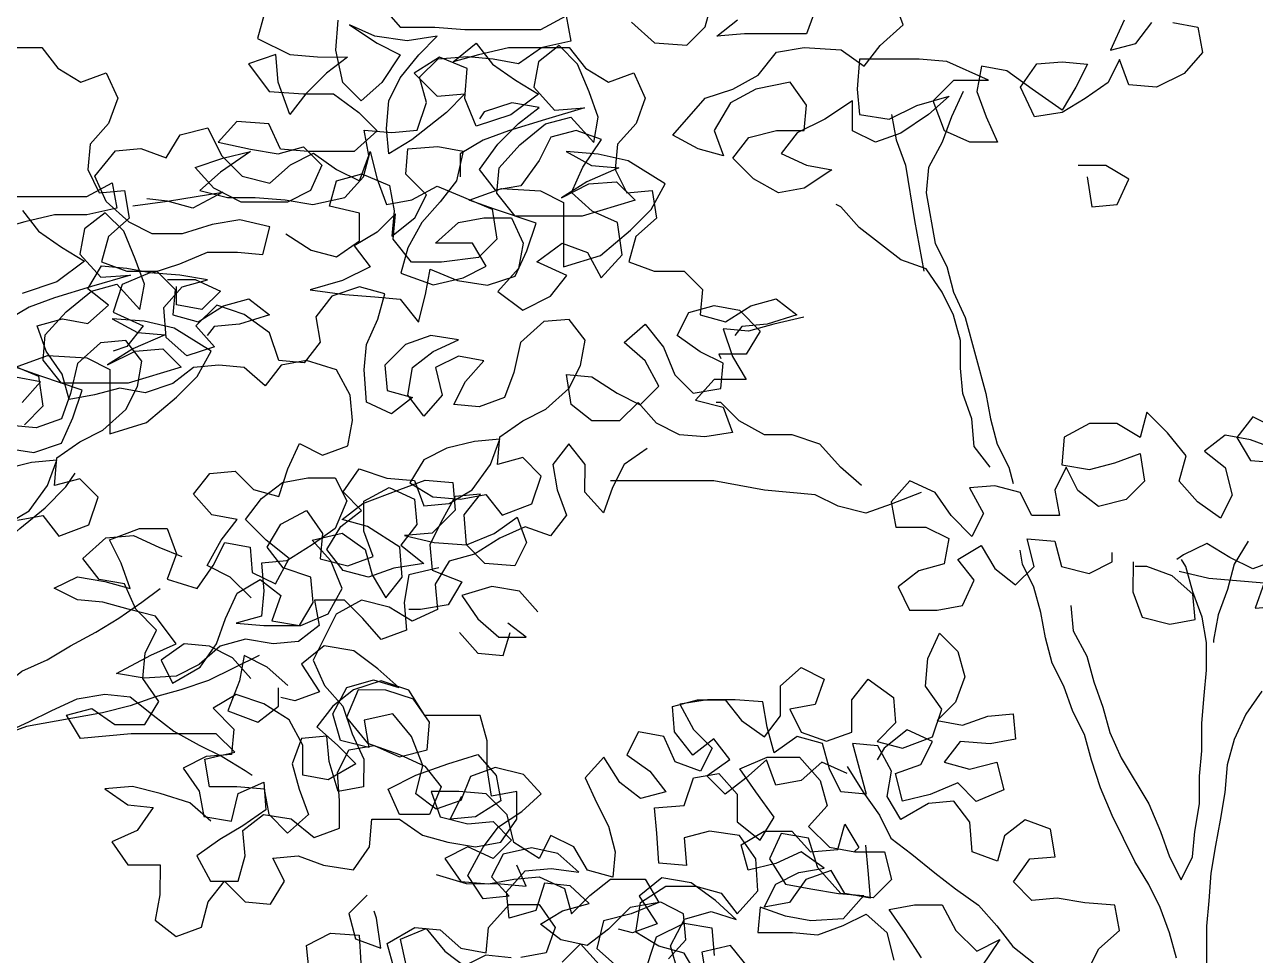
# Model space of a CAD drawing. Header units: inches. Extents: x 350994 to 353538, y 1581369 to 1583842.
# Drawn here: x 351589.049 to 351589.92, y 1583408.125 to 1583408.783 of the extents above; entities that cross this region are included whole.
import ezdxf

# ---------------------------------------------------------------- set-up
doc = ezdxf.new("R2010")
doc.units = ezdxf.units.IN
doc.header["$MEASUREMENT"] = 0
doc.linetypes.add('1', pattern=[0])
doc.layers.add('FOREST', color=96, linetype='Continuous')
doc.layers.add('TREE', color=81, linetype='1')

# ---------------------------------------------------------------- blocks, each defined once
blk = doc.blocks.new('TREE_4')
at = {"color": 94}
for points in [[(1470, 7967.2), (1493.1, 7941.2), (1536.5, 7941.1), (1574.1, 7938.2), (1669.5, 7938.1), (1701.3, 7955.4), (1707.1, 7923.6), (1669.5, 7915), (1629, 7915), (1591.4, 7906.4), (1559.6, 7897.7), (1588.5, 7920.8), (1608.7, 7894.8), (1637.6, 7874.5), (1666.5, 7857.2), (1631.8, 7831.2), (1588.4, 7816.8), (1574, 7851.5), (1576.9, 7889.1), (1542.3, 7903.5), (1510.4, 7883.3), (1539.3, 7854.4), (1574, 7857.3), (1550.9, 7834.1), (1507.5, 7799.5), (1478.5, 7782.2), (1475.7, 7814), (1478.6, 7848.7), (1493.1, 7877.6), (1516.2, 7906.5), (1539.4, 7929.6), (1501.8, 7923.8), (1461.3, 7929.6), (1429.5, 7944.1), (1464.2, 7921), (1493.1, 7906.5), (1469.9, 7871.8), (1443.9, 7848.7), (1420.8, 7871.8), (1412.2, 7912.3), (1415.1, 7949.9)], [(1322.6, 7958.7), (1313.9, 7926.9), (1354.3, 7906.6), (1389, 7903.7), (1426.6, 7903.6), (1400.6, 7883.4), (1374.5, 7857.4), (1354.3, 7831.4), (1339.8, 7871.9), (1337, 7906.6), (1302.3, 7895.1), (1328.3, 7860.4), (1371.6, 7857.4), (1409.2, 7857.4), (1441, 7834.2), (1464.1, 7811.1), (1435.2, 7785.1), (1377.3, 7785.1), (1342.6, 7788.1), (1328.2, 7819.9), (1287.7, 7822.8), (1264.6, 7796.8), (1305.1, 7788.1), (1339.8, 7782.3), (1371.6, 7790.9), (1394.7, 7767.8), (1380.2, 7736), (1351.3, 7721.6), (1293.4, 7721.6), (1258.8, 7739), (1235.6, 7765), (1270.4, 7776.6), (1305.1, 7785.2), (1267.4, 7759.2), (1241.4, 7736.1), (1276.1, 7727.4), (1310.8, 7727.4), (1348.4, 7724.5), (1383.1, 7718.6), (1423.5, 7727.3), (1446.7, 7753.3), (1455.4, 7785.1), (1464, 7750.4), (1475.6, 7718.6), (1507.4, 7724.3), (1539.2, 7741.6), (1608.6, 7712.7), (1614.3, 7675.1), (1591.2, 7652), (1544.9, 7646.2), (1507.3, 7646.2), (1484.2, 7675.2), (1487.1, 7707), (1464, 7683.9), (1435.1, 7666.6), (1455.3, 7640.5), (1420.6, 7623.2), (1380.1, 7611.7), (1423.4, 7605.8), (1461, 7602.9), (1492.8, 7600), (1515.9, 7571.1), (1524.6, 7605.8), (1530.4, 7637.6), (1565.1, 7623.1), (1602.7, 7617.2), (1637.4, 7628.8), (1651.9, 7660.6), (1663.5, 7695.3), (1611.5, 7712.7), (1579.7, 7724.2), (1620.2, 7738.7), (1669.3, 7735.7), (1698.2, 7721.2), (1698.1, 7640.3), (1744.4, 7654.7), (1782, 7686.5), (1808.1, 7712.5), (1825.5, 7744.3), (1779.2, 7773.2), (1741.6, 7781.9), (1701.2, 7784.9), (1733, 7767.5), (1767.6, 7764.6), (1727.2, 7747.2), (1695.3, 7727), (1730, 7744.3), (1764.7, 7747.2), (1787.8, 7724.1), (1721.3, 7703.9), (1637.5, 7704), (1614.4, 7732.9), (1617.3, 7764.7), (1643.3, 7793.6), (1675.2, 7819.6), (1707, 7828.2), (1735.9, 7796.4), (1741.7, 7828.2), (1730.1, 7860), (1715.7, 7894.7), (1692.6, 7917.9), (1666.6, 7897.6), (1660.8, 7865.8), (1686.8, 7836.9), (1724.3, 7839.8), (1675.2, 7825.4), (1628.9, 7810.9), (1597.1, 7799.4), (1568.2, 7782.1), (1568.1, 7753.2)], [(1004.2, 7728.6), (1099.6, 7728.5), (1131.4, 7745.8), (1137.2, 7714), (1099.6, 7705.4), (1059.1, 7705.4), (1021.5, 7696.8), (989.7, 7688.1)], [(1018.6, 7711.2), (1038.8, 7685.2), (1067.7, 7664.9), (1096.6, 7647.5), (1061.9, 7621.6), (1018.5, 7607.1)], [(969.3, 7532), (1038.7, 7503), (1044.4, 7465.4), (1021.3, 7442.3)], [(995.2, 7413.4), (1032.8, 7407.6), (1067.5, 7419.2), (1082, 7451), (1093.6, 7485.6), (1041.6, 7503), (1009.8, 7514.6), (1050.3, 7529), (1099.4, 7526.1), (1128.3, 7511.6), (1128.2, 7430.7), (1174.5, 7445.1), (1212.1, 7476.9), (1238.2, 7502.9), (1255.6, 7534.6), (1209.3, 7563.6), (1171.7, 7572.3), (1131.3, 7575.2), (1163.1, 7557.9), (1197.7, 7554.9), (1157.3, 7537.6), (1125.4, 7517.4), (1160.1, 7534.7), (1194.8, 7537.6), (1217.9, 7514.4), (1151.4, 7494.3), (1067.6, 7494.3), (1044.5, 7523.3), (1047.4, 7555.1), (1073.4, 7584), (1105.3, 7610), (1137.1, 7618.6), (1166, 7586.8), (1171.8, 7618.6), (1160.2, 7650.4), (1145.8, 7685.1), (1122.7, 7708.2), (1096.7, 7688), (1090.9, 7656.2), (1116.9, 7627.3), (1154.4, 7630.1), (1105.3, 7615.7), (1059, 7601.3), (1027.2, 7589.8), (998.3, 7572.5)], [(1157.4, 7716.9), (1200.8, 7722.6), (1270.2, 7734.1), (1232.6, 7713.9), (1200.8, 7722.6), (1174.8, 7725.5)], [(1200.7, 7624.3), (1235.4, 7624.3), (1267.2, 7609.8), (1244, 7586.7), (1212.2, 7592.5), (1212.3, 7615.6)], [(647.8, 6884.7), (668, 6910.7), (679.6, 6942.5), (697, 6971.4), (717.3, 7000.2), (734.7, 7029.1), (778.1, 7115.8), (801.3, 7150.5), (818.6, 7179.4), (850.5, 7196.7), (882.3, 7211.2), (911.2, 7225.6), (940.1, 7242.9), (966.2, 7266), (989.3, 7289.1), (1015.4, 7312.2), (1047.2, 7338.2), (1073.2, 7364.2), (1084.8, 7381.6)], [(1541.5, 7262.6), (1503.9, 7254), (1498.1, 7219.3), (1501, 7184.6), (1469.2, 7173), (1446.1, 7199.1), (1423, 7222.2), (1385.4, 7222.3), (1391.1, 7190.5), (1365.1, 7170.2), (1333.3, 7167.4), (1298.6, 7173.2), (1266.8, 7164.5), (1240.7, 7141.4), (1211.8, 7127), (1171.3, 7124.2), (1136.6, 7130), (1180, 7153.1), (1211.8, 7167.5), (1185.9, 7202.2), (1151.2, 7210.9), (1119.4, 7219.6), (1087.6, 7222.5), (1058.7, 7237), (1087.6, 7251.4), (1122.3, 7245.6), (1154.1, 7236.9), (1142.5, 7268.7), (1128.1, 7297.7), (1165.7, 7312.1), (1200.4, 7312.1), (1211.9, 7280.2), (1200.4, 7248.5), (1237.9, 7236.9), (1258.2, 7265.8), (1272.7, 7294.6), (1304.5, 7288.8), (1307.3, 7257), (1336.2, 7242.5), (1353.6, 7274.3), (1324.7, 7297.5), (1298.7, 7323.5), (1319, 7349.5), (1345, 7369.8), (1376.8, 7375.5), (1411.5, 7375.5), (1426, 7346.6), (1411.5, 7311.9), (1382.5, 7291.7), (1350.7, 7271.4), (1318.9, 7268.6), (1321.8, 7233.9), (1318.9, 7202.1), (1287, 7193.4), (1321.7, 7190.5), (1368, 7190.5), (1402.7, 7204.9), (1420.1, 7236.7), (1405.7, 7271.4), (1382.6, 7297.4), (1420.1, 7306.1), (1449, 7285.8), (1457.7, 7254), (1475, 7225.1), (1495.3, 7251.1), (1492.4, 7288.7), (1452, 7314.7), (1420.2, 7323.4), (1446.2, 7343.6), (1492.5, 7360.9), (1524.3, 7372.5), (1559, 7369.6), (1561.8, 7334.9), (1532.9, 7306), (1498.2, 7303.1), (1535.8, 7294.4), (1576.3, 7291.5), (1611, 7305.9), (1639.9, 7326.1), (1651.4, 7294.3), (1637, 7265.4), (1599.4, 7268.3), (1576.3, 7291.5), (1573.4, 7329.1), (1593.7, 7355.1), (1561.9, 7352.2), (1544.5, 7320.4), (1530, 7291.5), (1532.9, 7259.7), (1570.4, 7245.2), (1553.1, 7216.3), (1518.4, 7210.6), (1503.9, 7210.6)], [(1315.9, 7152.9), (1252.3, 7121.2), (1217.6, 7109.7), (1185.8, 7101), (1153.9, 7089.5), (1119.2, 7080.8), (1023.8, 7063.6), (992, 7052), (960.2, 7046.3), (966, 7081), (989.2, 7109.9), (1018.1, 7133), (1049.9, 7147.4), (1078.8, 7164.7), (1110.7, 7182), (1139.6, 7199.4), (1168.5, 7219.6), (1191.7, 7236.9)], [(1665.8, 7207.6), (1642.7, 7233.6), (1608, 7239.4), (1570.4, 7227.9), (1590.6, 7198.9), (1616.6, 7175.8), (1651.3, 7175.8), (1628.2, 7193.1)], [(1567.5, 7181.6), (1590.6, 7155.6), (1622.4, 7152.7), (1631.1, 7181.6)], [(1255, 6944.8), (1229, 6968), (1191.4, 6979.6), (1156.7, 6988.3), (1122, 6985.4), (1150.9, 6965.2), (1182.7, 6962.2), (1162.5, 6933.3), (1130.7, 6918.9), (1150.9, 6890), (1191.4, 6889.9), (1191.3, 6852.4), (1185.5, 6820.6), (1211.5, 6800.3), (1243.3, 6811.8), (1252, 6843.6), (1272.3, 6869.6), (1298.3, 6843.6), (1330.1, 6840.7), (1347.5, 6869.6), (1333, 6898.5), (1364.8, 6901.3), (1396.6, 6889.8), (1434.2, 6883.9), (1454.5, 6912.8), (1457.4, 6947.5), (1492.1, 6947.5), (1521, 6927.2), (1552.8, 6918.5), (1587.5, 6912.7), (1619.3, 6918.5), (1639.6, 6947.4), (1639.6, 6982.1), (1607.8, 6976.3), (1602, 7011), (1602.1, 7045.7), (1593.4, 7077.5), (1524, 7077.6), (1503.8, 7109.4), (1469.1, 7121), (1434.4, 7109.5), (1408.4, 7089.2), (1388.1, 7063.2), (1414.1, 7040.1), (1437.2, 7016.9), (1402.5, 6996.7), (1370.7, 7002.5), (1370.8, 7040.1), (1353.4, 7071.9), (1321.6, 7092.2), (1287, 7103.8), (1258, 7086.5), (1284, 7060.4), (1281.1, 7028.6), (1249.3, 7025.8), (1220.4, 7011.4), (1240.6, 6982.4), (1246.3, 6950.6), (1281, 6944.8), (1289.7, 6979.5), (1321.6, 6993.9), (1324.4, 6959.2), (1295.5, 6939), (1266.6, 6921.7), (1237.6, 6901.5), (1254.9, 6869.6), (1289.6, 6869.6), (1298.3, 6901.4), (1295.5, 6933.2), (1321.5, 6953.4), (1356.2, 6947.6), (1385.1, 6924.5), (1416.9, 6936), (1416.9, 6970.7), (1414.1, 7005.4), (1428.6, 7034.3), (1460.4, 7040), (1492.2, 7025.6), (1526.9, 7034.2), (1529.8, 7068.9), (1509.6, 7097.8), (1474.9, 7109.4), (1440.2, 7109.5), (1425.7, 7074.8), (1451.7, 7042.9), (1492.2, 7028.4), (1524, 7014), (1544.2, 6987.9), (1529.7, 6953.2), (1492.1, 6953.3), (1477.7, 6985.1), (1512.4, 7002.4), (1552.9, 7016.8), (1590.5, 7028.4), (1613.6, 7002.3), (1619.3, 6970.5), (1587.5, 6950.3), (1555.7, 6947.4), (1570.2, 6976.3)], [(994.9, 7054.9), (1026.7, 7069.4), (1055.6, 7083.8), (1087.5, 7098.2), (1122.2, 7104), (1154, 7101), (1182.9, 7077.9), (1208.9, 7057.6), (1240.6, 7040.2), (1269.5, 7025.8), (1298.4, 7008.4), (1307.1, 7002.6)], [(1485.2, 6759.4), (1476.6, 6791.2), (1511.3, 6811.4), (1543.1, 6808.5), (1569.1, 6785.4), (1600.9, 6779.6), (1603.8, 6811.4), (1629.9, 6840.2), (1667.5, 6840.2), (1687.7, 6811.3), (1676.1, 6779.5), (1644.3, 6773.7)], [(1696.3, 6767.9), (1719.5, 6791), (1742.6, 6765)], [(2355.5, 6755.7), (2370, 6784.6), (2396, 6807.7), (2390.3, 6839.5), (2352.7, 6842.5), (2318, 6848.3), (2286.2, 6845.4), (2263.1, 6868.6), (2283.4, 6897.5), (2315.2, 6900.3), (2309.4, 6935), (2277.6, 6946.6), (2251.6, 6926.4), (2242.9, 6894.6), (2211.1, 6906.2), (2208.2, 6943.8), (2188, 6969.8), (2156.2, 6967), (2121.5, 6946.8), (2104.2, 6975.7), (2110, 7007.5), (2092.7, 7039.3), (2060.9, 7042.2), (2078.2, 6978.6), (2046.3, 6981.5), (2031.9, 7010.5), (2023.3, 7042.3), (1991.5, 7051), (1962.5, 7030.8), (1953.9, 7062.6), (1948.1, 7094.4), (1913.5, 7097.3), (1878.8, 7097.3), (1844.1, 7091.6), (1861.4, 7059.8), (1884.5, 7036.6), (1870, 7007.7), (1838.2, 7019.3), (1823.8, 7051.1), (1792, 7056.9), (1777.5, 7028), (1806.4, 7007.8), (1826.6, 6981.7), (1794.8, 6973.1), (1768.8, 6993.4), (1748.6, 7025.2), (1725.4, 6999.2), (1739.9, 6967.4), (1754.3, 6938.4), (1762.9, 6906.6), (1760, 6874.8), (1728.2, 6883.5), (1710.9, 6912.5), (1682, 6926.9), (1667.5, 6898), (1635.7, 6918.3), (1627.1, 6953), (1601.1, 6979.1), (1566.4, 6982), (1531.7, 6982), (1543.2, 6950.2), (1577.9, 6941.5), (1609.7, 6944.4), (1632.8, 6921.2), (1609.7, 6898.1), (1577.9, 6912.6), (1549, 6898.1), (1569.2, 6869.2), (1603.9, 6866.3), (1635.7, 6872), (1667.5, 6874.9), (1699.3, 6860.4), (1707.9, 6828.6), (1731.1, 6851.7), (1757.1, 6871.9), (1800.5, 6871.9), (1817.8, 6843), (1783.1, 6828.5), (1748.4, 6819.9), (1739.7, 6785.2), (1765.7, 6762.1)], [(1803.3, 6764.9), (1814.9, 6799.6), (1849.6, 6816.9), (1884.3, 6811.1), (1887.1, 6776.4)], [(1869.8, 6744.6), (1849.6, 6779.3), (1817.8, 6788), (1788.9, 6805.4), (1794.7, 6843), (1826.5, 6863.2), (1864.1, 6863.2), (1895.9, 6854.5), (1916.1, 6828.4), (1942.1, 6857.3), (1939.3, 6897.8), (1919.1, 6926.7), (1881.5, 6932.5), (1849.7, 6923.9), (1852.5, 6889.2), (1817.9, 6892.1), (1815, 6929.7), (1812.1, 6961.5), (1849.7, 6964.4), (1861.3, 6999.1), (1893.1, 7004.8), (1916.2, 6978.8), (1916.2, 6944.1), (1945.1, 6920.9), (1962.5, 6949.8), (1939.4, 6981.6), (1919.2, 7010.6), (1953.9, 7025), (1994.3, 7025), (2020.3, 6996), (2029, 6964.2), (2005.8, 6938.2), (2031.8, 6912.2), (2063.6, 6906.3), (2101.2, 6906.3), (2109.9, 6871.6), (2086.7, 6848.5), (2046.2, 6854.3), (2017.3, 6886.2), (2005.8, 6923.7), (1971.1, 6929.6), (1956.6, 6897.8), (1976.9, 6865.9), (2008.7, 6860.1), (2043.3, 6854.3), (2075.1, 6851.4), (2049.1, 6822.5), (2008.6, 6819.7), (1976.8, 6825.5), (1945, 6837.1), (1942.1, 6805.3), (1985.5, 6805.2), (2017.3, 6802.3), (2049.1, 6813.8), (2078, 6828.3), (2104, 6805.1), (2112.7, 6770.4)], [(2147.4, 6773.3), (2127.1, 6805.1), (2106.9, 6834), (2138.7, 6839.8), (2173.4, 6839.7), (2190.8, 6807.9), (2216.8, 6781.9), (2245.7, 6796.3), (2222.5, 6761.6)], [(1538.3, 6878.1), (1575.9, 6866.5), (1619.2, 6866.4), (1651, 6863.5), (1639.5, 6889.5)], [(1451.5, 6852.1), (1428.4, 6829), (1437, 6797.2), (1468.8, 6785.6), (1463.1, 6823.2), (1460.2, 6831.9)], [(-561.2, 6469.4), (-578.5, 6431.8), (-546.7, 6440.5), (-526.5, 6466.5)], [(-500.4, 6466.5), (-468.6, 6460.7), (-462.9, 6428.8), (-486, 6402.8), (-520.8, 6385.5), (-555.5, 6388.5), (-567, 6420.3), (-581.5, 6391.4), (-610.4, 6371.2), (-639.3, 6353.8), (-674, 6348.1), (-691.3, 6385.7), (-671.1, 6414.6), (-639.3, 6417.4), (-607.5, 6414.5), (-622, 6385.6), (-639.3, 6356.7), (-676.9, 6382.8), (-708.7, 6405.9), (-740.5, 6411.8), (-746.3, 6380), (-734.7, 6348.1), (-720.3, 6316.3), (-755, 6316.4), (-786.8, 6330.8), (-801.2, 6368.4), (-775.2, 6394.4), (-731.8, 6394.4), (-783.8, 6417.6), (-818.5, 6420.5), (-893.7, 6420.6), (-896.6, 6383), (-893.8, 6351.2), (-856.2, 6345.4), (-821.5, 6362.7), (-781, 6374.2), (-807, 6351.1), (-841.7, 6328), (-873.6, 6316.5), (-902.5, 6330.9), (-902.4, 6368.5), (-937.1, 6345.4), (-971.9, 6328.1), (-992.1, 6302.1), (-960.3, 6287.6), (-928.5, 6281.8), (-963.2, 6258.7), (-995.1, 6253), (-1026.8, 6270.3), (-1052.8, 6296.4), (-1032.6, 6322.4), (-997.9, 6331), (-963.2, 6331), (-960.3, 6362.8), (-980.5, 6391.7), (-1023.8, 6383.1), (-1055.7, 6365.8), (-1075.9, 6331.1), (-1064.4, 6299.3), (-1096.2, 6308), (-1128, 6325.4), (-1087.5, 6371.6), (-1052.8, 6383.1), (-1020.9, 6400.4), (-997.8, 6429.3), (-963.1, 6435.1), (-916.8, 6432.2), (-887.9, 6411.9), (-867.7, 6437.9), (-838.7, 6463.9), (-850.3, 6495.7)], [(-948.6, 6484.2), (-960.2, 6452.4), (-1038.2, 6452.5), (-1072.9, 6449.6), (-1046.9, 6469.9)], [(-1179.9, 6467.1), (-1151, 6441), (-1110.5, 6438.1), (-1087.4, 6461.2), (-1078.7, 6493)], [(-1955, 6435.4), (-1920.3, 6435.4), (-1900.1, 6409.3), (-1871.2, 6391.9), (-1839.4, 6403.5), (-1825, 6371.7), (-1836.6, 6339.9), (-1859.7, 6313.9), (-1862.6, 6282.1), (-1848.2, 6253.1), (-1816.4, 6256), (-1810.7, 6221.3), (-1836.7, 6198.2), (-1845.4, 6166.4), (-1813.6, 6154.8), (-1776, 6154.8), (-1752.9, 6131.6), (-1755.8, 6099.8), (-1724, 6091.1), (-1692.2, 6111.3), (-1660.4, 6120), (-1634.4, 6099.7), (-1672, 6088.2), (-1703.8, 6085.3), (-1712.5, 6073.8)], [(-1657.6, 5744.7), (-1683.6, 5770.7), (-1712.5, 5785.2), (-1695.1, 5817), (-1674.9, 5843), (-1706.7, 5848.8), (-1729.8, 5874.9), (-1709.5, 5900.9), (-1677.7, 5903.7), (-1654.6, 5880.6), (-1622.8, 5871.9), (-1611.2, 5906.6), (-1596.7, 5938.4), (-1567.8, 5923.9), (-1536, 5935.4), (-1530.2, 5967.2), (-1533.1, 5999), (-1550.4, 6030.8), (-1588, 6042.4), (-1619.8, 6036.7), (-1640, 6010.7), (-1666, 6033.8), (-1697.8, 6036.8), (-1729.6, 6033.9), (-1755.7, 6013.7), (-1790.4, 6002.2), (-1822.2, 6008), (-1854, 5999.3), (-1885.8, 5993.6), (-1894.5, 6025.4), (-1914.7, 6054.3), (-1926.2, 6086.1), (-1894.4, 6094.8), (-1862.6, 6089), (-1836.6, 6112.1), (-1862.6, 6132.3), (-1845.2, 6161.2), (-1813.4, 6158.3), (-1781.6, 6152.5), (-1746.9, 6164), (-1712.2, 6178.4), (-1674.6, 6178.4), (-1642.8, 6175.5), (-1634.1, 6210.2), (-1671.6, 6218.9), (-1706.4, 6213.1), (-1743.9, 6201.6), (-1781.5, 6201.6), (-1810.4, 6216.1), (-1839.3, 6242.2), (-1853.8, 6274), (-1827.7, 6305.8), (-1795.9, 6308.6), (-1764.1, 6297), (-1746.7, 6325.9), (-1712, 6334.6), (-1694.7, 6299.9), (-1668.7, 6273.8), (-1634, 6265.1), (-1608, 6288.2), (-1579.1, 6302.7), (-1550.2, 6282.4), (-1521.3, 6267.9), (-1509.7, 6299.7), (-1515.4, 6331.5), (-1480.7, 6328.6), (-1448.9, 6331.4), (-1437.3, 6366.1), (-1446, 6397.9), (-1422.8, 6421.1), (-1385.2, 6423.9), (-1353.4, 6421), (-1321.6, 6415.2), (-1292.7, 6435.4), (-1258, 6435.4), (-1237.8, 6409.3), (-1208.9, 6391.9), (-1177.1, 6403.5), (-1162.6, 6371.7), (-1174.2, 6339.9), (-1197.4, 6313.9), (-1200.3, 6282.1), (-1185.9, 6253.1), (-1154.1, 6256), (-1148.3, 6221.3), (-1174.4, 6198.2), (-1183.1, 6166.4), (-1151.3, 6154.8), (-1113.7, 6154.8), (-1090.6, 6131.6), (-1093.5, 6099.8), (-1061.7, 6091.1), (-1029.9, 6111.3), (-998.1, 6120), (-972.1, 6099.7), (-1009.7, 6088.2), (-1041.5, 6085.3), (-1050.2, 6073.8)], [(-763.6, 6380), (-778.1, 6348.2), (-789.7, 6316.4), (-807.1, 6284.6), (-810, 6252.8), (-798.5, 6189.2), (-784.1, 6160.3), (-775.4, 6128.4), (-761, 6096.6), (-735.1, 6001.2), (-729.3, 5969.4), (-720.7, 5937.6), (-706.2, 5908.6), (-700.5, 5888.4)], [(-1613.8, 6201.5), (-1582.1, 6181.2), (-1550.3, 6172.5), (-1521.3, 6192.7), (-1521.3, 6227.4), (-1558.9, 6236.1), (-1550.2, 6267.9), (-1518.4, 6276.6), (-1483.7, 6262.1), (-1477.9, 6230.3), (-1480.8, 6198.5), (-1451.9, 6221.6), (-1437.4, 6250.5), (-1463.4, 6276.5), (-1460.5, 6308.3), (-1422.9, 6311.2), (-1391.1, 6305.4), (-1399.8, 6267.8), (-1420.1, 6241.8), (-1443.2, 6215.8), (-1460.6, 6184), (-1469.3, 6152.2), (-1428.9, 6137.7), (-1391.3, 6146.4), (-1362.3, 6160.8), (-1379.7, 6189.7), (-1425.9, 6189.8), (-1397, 6215.7), (-1365.2, 6221.5), (-1330.5, 6221.5), (-1316, 6189.7), (-1321.9, 6157.9), (-1347.9, 6129), (-1316.1, 6105.8), (-1281.4, 6123.1), (-1261.1, 6149.1), (-1298.7, 6166.5), (-1266.9, 6189.6), (-1235.1, 6178), (-1217.8, 6146.2), (-1191.7, 6175.1), (-1197.5, 6215.6), (-1229.3, 6230), (-1255.3, 6253.2), (-1240.8, 6285), (-1217.6, 6319.7), (-1249.4, 6331.3), (-1281.2, 6322.6), (-1295.7, 6293.7), (-1318.9, 6261.9), (-1350.7, 6256.2), (-1370.9, 6282.2), (-1347.7, 6314), (-1321.7, 6340), (-1295.7, 6360.2), (-1330.3, 6366), (-1365, 6354.5), (-1370.8, 6345.8)], [(-853.3, 6351.1), (-847.5, 6319.3), (-836, 6287.5), (-824.5, 6218.1), (-813, 6154.5)], [(-607.6, 6272.9), (-601.9, 6235.3), (-570, 6238.1), (-555.6, 6269.9), (-584.5, 6287.3), (-619.2, 6287.3)], [(-729.4, 5908.7), (-749.6, 5934.7), (-752.4, 5969.4), (-764, 6001.2), (-766.8, 6033), (-766.8, 6067.7), (-775.5, 6099.5), (-789.9, 6128.5), (-810.1, 6157.4), (-841.9, 6169), (-893.9, 6209.5), (-917, 6235.5), (-922.8, 6238.4)], [(-1657.7, 5643.5), (-1680.8, 5669.6), (-1709.7, 5684), (-1741.5, 5687), (-1770.5, 5666.7), (-1756, 5637.8), (-1721.3, 5658), (-1701, 5686.9), (-1689.5, 5718.7), (-1675, 5750.5), (-1646, 5767.8), (-1620, 5747.6), (-1631.6, 5715.8), (-1596.9, 5710), (-1579.6, 5738.8), (-1582.4, 5770.7), (-1617.1, 5782.3), (-1637.3, 5808.3), (-1620, 5837.2), (-1588.1, 5854.5), (-1567.9, 5825.6), (-1570.8, 5793.8), (-1536.2, 5785.1), (-1504.3, 5796.6), (-1515.9, 5828.4), (-1515.8, 5866), (-1484, 5883.3), (-1452.2, 5868.8), (-1449.4, 5837), (-1469.6, 5811), (-1440.7, 5787.9), (-1478.3, 5782.1), (-1510.1, 5770.6), (-1541.9, 5779.3), (-1562.2, 5805.3), (-1544.8, 5834.2), (-1518.7, 5854.4), (-1541.9, 5877.6), (-1521.6, 5906.5), (-1486.9, 5894.9), (-1452.2, 5892), (-1440.7, 5860.2), (-1408.9, 5863), (-1379.9, 5880.3), (-1356.8, 5912.1), (-1345.2, 5943.9), (-1377, 5941.1), (-1411.7, 5932.4), (-1440.6, 5918), (-1458, 5889.1), (-1429.1, 5871.7), (-1394.4, 5868.8), (-1362.6, 5874.5), (-1342.4, 5848.5), (-1304.8, 5862.9), (-1293.2, 5897.6), (-1316.3, 5920.8), (-1348.1, 5912.1), (-1345.2, 5946.8), (-1316.3, 5967), (-1287.3, 5981.5), (-1258.4, 6007.4), (-1243.9, 6036.3), (-1238.1, 6068.1), (-1258.3, 6094.2), (-1290.1, 6091.3), (-1319.1, 6065.3), (-1327.8, 6027.7), (-1339.4, 5996), (-1371.2, 5984.4), (-1403, 5987.3), (-1388.5, 6016.2), (-1365.3, 6042.2), (-1397.1, 6048.1), (-1426.1, 6033.6), (-1417.4, 5998.9), (-1440.6, 5972.9), (-1460.8, 5999), (-1455, 6033.6), (-1428.9, 6053.9), (-1397.1, 6068.3), (-1431.8, 6074.1), (-1463.6, 6062.6), (-1489.7, 6036.6), (-1486.8, 6004.8), (-1455, 5996.1), (-1481, 5975.8), (-1512.8, 5990.3), (-1515.7, 6030.8), (-1512.8, 6062.6), (-1498.3, 6094.4), (-1489.6, 6126.2), (-1521.4, 6134.9), (-1556.1, 6123.4), (-1576.3, 6097.4), (-1570.6, 6065.6), (-1590.9, 6039.6), (-1622.7, 6042.5), (-1634.2, 6077.2), (-1666, 6100.3), (-1700.7, 6111.9), (-1726.7, 6085.9), (-1703.6, 6059.9), (-1738.3, 6048.4), (-1764.3, 6071.5), (-1767.2, 6109.1), (-1744, 6135.1), (-1712.2, 6143.8), (-1746.9, 6149.6), (-1784.5, 6152.5), (-1819.2, 6138.1), (-1830.8, 6103.4), (-1793.2, 6086), (-1813.5, 6060), (-1830.8, 6054.2)], [(-1965.2, 5836.6), (-1936.3, 5853.9), (-1913.1, 5885.7), (-1901.5, 5917.5), (-1933.4, 5914.6), (-1968.1, 5906)], [(-1950.8, 5842.3), (-1919, 5848.1), (-1898.7, 5822.1), (-1861.1, 5836.5), (-1849.5, 5871.2), (-1872.7, 5894.3), (-1904.5, 5885.7), (-1901.5, 5920.4), (-1872.6, 5940.6), (-1843.7, 5955), (-1814.7, 5981), (-1800.3, 6009.9), (-1794.5, 6041.7), (-1814.7, 6067.7), (-1846.5, 6064.9), (-1875.4, 6038.9), (-1884.1, 6001.3), (-1895.7, 5969.5), (-1927.5, 5958), (-1959.3, 5960.9)], [(-1944.8, 5989.8), (-1921.7, 6015.8), (-1953.5, 6021.6)], [(-963.4, 6096.8), (-1001, 6088.2), (-1032.8, 6079.5), (-1064.6, 6082.4), (-1053.1, 6047.7), (-1035.7, 6018.8), (-1076.2, 6018.8), (-1099.4, 5992.8), (-1064.7, 5984.1), (-1053.2, 5952.3), (-1087.9, 5946.6), (-1119.7, 5949.5), (-1148.6, 5964), (-1171.7, 5990), (-1194.8, 5966.9), (-1229.5, 5966.9), (-1255.5, 5987.2), (-1261.3, 6024.8), (-1229.5, 6021.9), (-1197.7, 6001.6), (-1168.8, 5987.1), (-1145.6, 6010.2), (-1162.9, 6042.1), (-1188.9, 6065.2), (-1162.9, 6088.3), (-1139.8, 6059.4), (-1125.4, 6024.7), (-1102.3, 6001.5), (-1067.6, 6007.3), (-1064.6, 6039.1), (-1093.5, 6053.6), (-1122.4, 6073.8), (-1108, 6102.7), (-1076.1, 6111.4), (-1044.3, 6105.6), (-1018.3, 6079.5), (-1035.7, 6050.6), (-1070.4, 6050.6), (-1067.5, 6044.9)], [(-370.8, 5957.5), (-399.7, 5972), (-420, 5946), (-402.6, 5917), (-365.1, 5914.1)], [(-891.3, 5885.7), (-917.3, 5908.8), (-943.3, 5937.8), (-978, 5949.4), (-1012.7, 5949.4), (-1044.5, 5966.8), (-1067.6, 5989.9), (-1073.4, 5989.9)], [(-370.8, 5931.5), (-402.6, 5943.1), (-434.4, 5948.9), (-460.5, 5928.7), (-434.5, 5908.4), (-425.8, 5873.7), (-440.3, 5844.8), (-469.2, 5865.1), (-492.3, 5891.1), (-483.6, 5922.9), (-506.7, 5951.8), (-532.7, 5977.9), (-541.4, 5946.1), (-570.3, 5963.4), (-605, 5963.5), (-636.8, 5946.2), (-639.7, 5911.5), (-605, 5905.7), (-573.2, 5914.3), (-541.4, 5925.8), (-535.7, 5891.1), (-558.8, 5868), (-593.5, 5859.4), (-619.5, 5879.6), (-634, 5908.6), (-648.4, 5879.7), (-642.7, 5847.9), (-677.4, 5847.9), (-691.8, 5876.8), (-723.6, 5885.5), (-755.4, 5882.7), (-738.1, 5850.8), (-752.6, 5821.9), (-778.6, 5848), (-798.8, 5876.9), (-830.6, 5891.4), (-853.7, 5865.4), (-848, 5833.6), (-810.4, 5833.6), (-781.5, 5819.1), (-787.3, 5787.3), (-819.1, 5778.6), (-845.2, 5758.4), (-830.7, 5729.5), (-796, 5729.5), (-764.2, 5735.2), (-749.7, 5767), (-770, 5793), (-741, 5810.4), (-723.7, 5781.4), (-697.7, 5761.2), (-674.5, 5784.3), (-683.2, 5819), (-648.5, 5816.1), (-639.9, 5784.3), (-605.2, 5775.5), (-576.2, 5790), (-576.2, 5801.5)], [(-1160.2, 5932.2), (-1189.1, 5912), (-1203.6, 5883.1), (-1215.2, 5851.3), (-1238.3, 5877.3), (-1238.2, 5912), (-1258.5, 5938.1), (-1278.7, 5912.1), (-1273, 5880.2), (-1261.4, 5848.4), (-1281.7, 5822.4), (-1313.5, 5834), (-1345.3, 5819.6), (-1377.1, 5799.4), (-1408.9, 5790.7), (-1426.3, 5761.8), (-1423.4, 5730), (-1455.3, 5715.6), (-1484.2, 5733), (-1518.8, 5741.7), (-1550.7, 5724.4), (-1579.6, 5666.6), (-1565.2, 5634.7), (-1542.1, 5608.7), (-1530.6, 5574), (-1516.1, 5542.2), (-1516.2, 5507.5), (-1548, 5501.7), (-1559.5, 5539.3), (-1562.4, 5571.1), (-1594.2, 5568.3), (-1605.8, 5536.5), (-1597.1, 5504.7), (-1585.6, 5472.9), (-1611.6, 5449.7), (-1634.7, 5472.9), (-1640.5, 5504.7), (-1675.2, 5507.6), (-1709.9, 5507.7), (-1715.6, 5542.4), (-1678, 5551), (-1701.2, 5574.2), (-1808.1, 5574.3), (-1871.7, 5568.5), (-1889.1, 5597.5), (-1857.3, 5606.1), (-1828.4, 5585.8), (-1790.8, 5585.8), (-1773.4, 5614.7), (-1793.6, 5643.6), (-1790.7, 5675.4), (-1776.2, 5704.3), (-1802.2, 5730.4), (-1816.6, 5762.2), (-1848.4, 5768), (-1868.6, 5794), (-1839.7, 5820), (-1805, 5822.9), (-1773.2, 5808.4), (-1744.3, 5796.8)], [(-816.1, 5876.9), (-853.7, 5862.5), (-885.6, 5851), (-920.2, 5859.7), (-949.1, 5874.2), (-1012.7, 5880), (-1076.3, 5891.6), (-1206.4, 5891.7)], [(-492.4, 5778.3), (-454.8, 5769.6), (-385.4, 5763.8), (-397, 5732), (-362.3, 5734.8), (-321.8, 5757.9), (-336.3, 5789.8), (-368.1, 5792.7), (-399.9, 5781.1), (-428.8, 5795.6), (-457.7, 5813), (-486.6, 5798.6), (-495.3, 5792.8)], [(-405.6, 5815.8), (-423, 5786.9), (-431.7, 5755.1), (-443.3, 5723.4), (-449.1, 5691.6), (-449.1, 5688.7)], [(-909, 5533), (-888.8, 5501.1), (-868.6, 5472.2), (-854.1, 5443.3), (-828.1, 5423), (-799.2, 5399.9), (-773.2, 5379.6), (-744.3, 5359.3), (-721.2, 5333.3), (-701, 5307.2), (-675, 5287)], [(-495.7, 5292.6), (-504.4, 5324.4), (-515.9, 5356.2), (-530.3, 5385.2), (-547.7, 5414.1), (-576.5, 5471.9), (-591, 5506.6), (-602.5, 5541.3), (-611.1, 5573.2), (-625.6, 5602.1), (-637.1, 5633.9), (-651.5, 5662.8), (-660.2, 5694.6), (-665.9, 5726.4), (-674.6, 5758.3), (-689, 5787.2), (-691.9, 5804.5)], [(-628.3, 5735.1), (-625.5, 5703.3), (-608.2, 5671.5), (-599.5, 5639.6), (-588, 5607.8), (-579.3, 5576), (-564.9, 5544.2), (-530.3, 5486.3), (-515.8, 5451.6), (-504.3, 5419.8), (-489.9, 5390.9), (-475.4, 5419.8), (-472.5, 5451.6), (-466.6, 5486.3), (-466.6, 5521), (-463.7, 5552.8), (-463.7, 5587.5), (-460.7, 5622.2), (-457.8, 5654), (-457.8, 5688.7), (-463.5, 5720.5), (-475.1, 5752.3), (-483.7, 5784.1), (-489.5, 5792.8)], [(-550.2, 5790), (-550.3, 5752.4), (-538.7, 5720.5), (-504, 5711.8), (-472.2, 5717.6), (-475.1, 5749.4), (-501.1, 5772.6), (-532.9, 5784.2), (-547.3, 5784.2)], [(-388.5, 5627.9), (-408.7, 5599), (-423.2, 5567.2), (-431.9, 5535.4), (-434.8, 5500.7), (-440.6, 5466), (-446.5, 5434.2), (-452.3, 5399.5), (-455.2, 5364.8), (-458.1, 5333), (-458.2, 5223.2), (-455.4, 5191.4), (-446.7, 5159.6), (-438.1, 5124.8), (-415, 5061.2), (-400.6, 5029.4), (-383.2, 5000.5)], [(-909, 5524.3), (-940.8, 5538.8), (-966.8, 5515.7), (-998.6, 5509.9), (-1010.2, 5541.7), (-1036.2, 5518.6), (-1062.2, 5498.4), (-1085.4, 5521.5), (-1056.4, 5541.8), (-1076.6, 5567.8), (-1102.7, 5547.6), (-1125.8, 5576.5), (-1128.6, 5608.3), (-1096.8, 5617), (-1062.1, 5616.9), (-1041.9, 5590.9), (-1013, 5570.6), (-992.8, 5596.6), (-992.7, 5634.2), (-966.7, 5657.3), (-937.8, 5642.8), (-949.4, 5611.1), (-981.2, 5605.3), (-966.8, 5576.4), (-935, 5564.8), (-903.2, 5576.3), (-903.1, 5616.8), (-882.9, 5642.8), (-851.1, 5619.6), (-848.2, 5587.8), (-871.4, 5564.7), (-839.6, 5556), (-802, 5570.4), (-790.4, 5605.1), (-810.6, 5634.1), (-807.7, 5668.8), (-793.2, 5700.5), (-770.1, 5677.4), (-761.4, 5645.6), (-773, 5613.8), (-796.2, 5590.7), (-764.4, 5584.9), (-732.5, 5596.4), (-700.7, 5599.3), (-697.9, 5567.5), (-729.7, 5561.7), (-767.3, 5564.6), (-787.5, 5538.6), (-755.7, 5529.9), (-721, 5538.6), (-712.4, 5503.9), (-747.1, 5489.4), (-770.2, 5512.6), (-804.9, 5498.2), (-839.6, 5489.5), (-848.3, 5524.2), (-816.4, 5535.8), (-802, 5564.7), (-833.8, 5579.1), (-862.7, 5556), (-871.4, 5541.6)], [(-1584.6, 5275.9), (-1587.8, 5308.7), (-1557.7, 5323.9), (-1521.6, 5321.6), (-1519.9, 5286.3)], [(-1462.9, 5284.5), (-1470.1, 5316.4), (-1437.6, 5330), (-1414.4, 5301.7), (-1386.6, 5280.7)], [(-1330.8, 5293.3), (-1362.9, 5296.6), (-1393, 5281.4)], [(-1133.4, 5291.8), (-1111.5, 5315.6), (-1114.7, 5348.4), (-1143.2, 5362.9), (-1181.5, 5356.4), (-1208.9, 5329.2), (-1235.7, 5308.5), (-1268.8, 5315.7), (-1294.1, 5335.2), (-1266.4, 5351.9), (-1233, 5361.5), (-1256.8, 5383.4), (-1288.9, 5386.6), (-1300.1, 5352.6), (-1333.6, 5343), (-1336.8, 5375.8), (-1313.4, 5402.1), (-1280.6, 5405.3), (-1246, 5400.5), (-1272.2, 5423.9), (-1305.3, 5431.1), (-1341.2, 5423), (-1355.7, 5394.6), (-1333.5, 5370.3), (-1366.3, 5367.1), (-1385.4, 5396.3), (-1366.3, 5432), (-1346.8, 5457.4), (-1317.6, 5476.6), (-1293.3, 5498.8), (-1315.6, 5523.1), (-1351.1, 5531.9), (-1382.1, 5520.7), (-1394.2, 5490.7), (-1425.2, 5479.5), (-1450.5, 5499), (-1441.8, 5534.5), (-1456.3, 5571), (-1479.5, 5599.3), (-1515.4, 5591.2), (-1509.7, 5556.9), (-1545.2, 5565.6), (-1554.9, 5599.1), (-1537.2, 5632.4), (-1503.8, 5642), (-1472.2, 5632.4), (-1498.5, 5655.8), (-1528.7, 5678.3), (-1565.8, 5684.6), (-1594.1, 5661.5), (-1571.6, 5626.7), (-1602.6, 5615.6), (-1620.3, 5619.9)], [(-1611.5, 5634.8), (-1637.5, 5657.9), (-1666.4, 5672.4), (-1672.2, 5640.6), (-1686.7, 5603.1), (-1649.1, 5588.6), (-1623.1, 5608.8), (-1623, 5631.9)], [(-885.9, 5434.6), (-883.1, 5402.8), (-880.2, 5368.1), (-912, 5373.9), (-929.3, 5402.9), (-961.1, 5391.3), (-981.4, 5362.4), (-1013.2, 5356.7), (-998.7, 5385.6), (-969.8, 5400), (-938, 5405.8), (-966.9, 5426), (-998.7, 5411.6), (-1033.4, 5403), (-1042.1, 5434.8), (-1013.1, 5452.1), (-978.4, 5452.1), (-955.3, 5426), (-920.6, 5428.9), (-911.9, 5460.7), (-894.6, 5431.7), (-900.4, 5426)], [(-1032.4, 5280.1), (-1055.6, 5308.4), (-1091.5, 5300.3), (-1085.8, 5265.9)], [(-1121.3, 5274.7), (-1131, 5308.1), (-1113.3, 5341.5), (-1079.9, 5351.1), (-1048.4, 5341.4), (-1074.6, 5364.9), (-1104.8, 5387.4), (-1141.9, 5393.7), (-1170.2, 5370.5), (-1147.7, 5335.8), (-1178.7, 5324.6), (-1196.4, 5329)]]:
    blk.add_lwpolyline(points, dxfattribs=at)

msp = doc.modelspace()

# ---------------------------------------------------------------- hatches: boundary and pattern name
at = {"layer": 'FOREST', "lineweight": 5}
h = msp.add_hatch(dxfattribs=at)
h.set_pattern_fill('ANSI31', color=96, scale=50, style=0)
h.paths.add_polyline_path([(351604.92742, 1583347.98001), (351663.00361, 1583522.95042), (351611.87793, 1583545.35936), (351490.29156, 1583598.08515), (351436.56964, 1583404.46462), (351529.74504, 1583373.17051)])
h.paths.add_polyline_path([(351517.5086, 1583480.13966), (351575.36575, 1583480.13966), (351575.36575, 1583465.13966), (351517.5086, 1583465.13966)], flags=24)

# ---------------------------------------------------------------- block references
at = {"layer": 'TREE', "lineweight": 5, "xscale": 0.0005632341344607994, "yscale": 0.0005632341490127146, "zscale": 0.0005632341444477617}
for p in [(351590.14321, 1583405.14216), (351588.47421, 1583404.30842)]:
    msp.add_blockref('TREE_4', p, dxfattribs=at)

doc.saveas('drawing.dxf')
